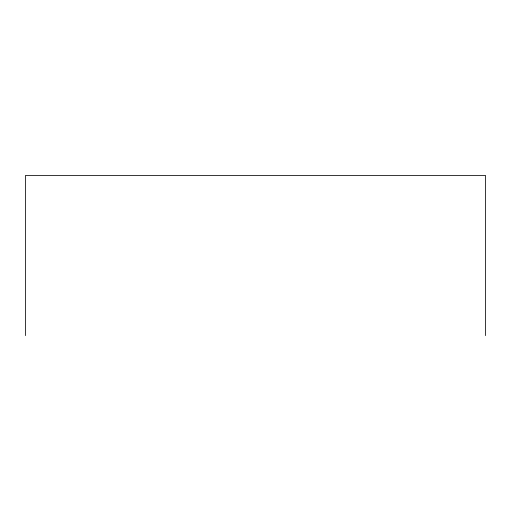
<?xml version="1.0" encoding="UTF-8"?>
<svg xmlns="http://www.w3.org/2000/svg" width="511" height="511" viewBox="0 0 511 511"><rect width="100%" height="100%" fill="white"/><g stroke="black" fill="none" stroke-linecap="round" stroke-linejoin="round"><path stroke-width="0.77" d="M485.45 335.606L485.45 175.394L25.55 175.394L25.55 335.606"/></g></svg>
